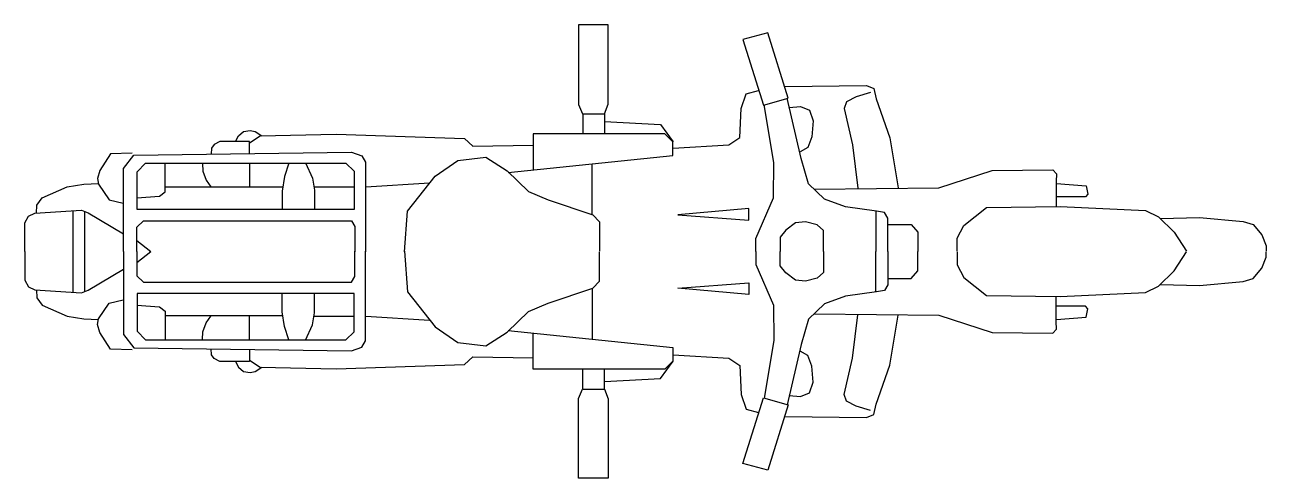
# Model space of a CAD drawing. Extents: x 400 to 3088, y 518 to 2674.
# Drawn here: x 401 to 2184, y 2022 to 2674 of the extents above; entities that cross this region are included whole.
import ezdxf

# ---------------------------------------------------------------- set-up
doc = ezdxf.new("R2010")
doc.units = 0
doc.header["$MEASUREMENT"] = 0
doc.layers.get('0').update_dxf_attribs({"linetype": 'CONTINUOUS'})

msp = doc.modelspace()

# ---------------------------------------------------------------- linework, layer by layer
at = {"color": 7, "linetype": 'CONTINUOUS'}
for p, q in [((1239.0205, 2673.988), (1196.1255, 2673.988)), ((1196.1255, 2673.988), (1196.1255, 2559.378)), ((1239.0205, 2559.8993), (1239.0205, 2673.988)), ((1468.2397, 2662.594), (1432.494, 2653.0617)), ((1497.4322, 2568.4632), (1468.2397, 2662.594)), ((1432.494, 2653.0617), (1462.2822, 2558.3354)), ((1492.6659, 2585.1447), (1610.329, 2586.6342)), ((1610.329, 2586.6342), (1620.457, 2582.4639)), ((1429.8133, 2553.7183), (1437.2602, 2574.7189)), ((1437.2602, 2574.7189), (1454.8353, 2579.485)), ((1462.2822, 2558.3354), (1497.4322, 2568.4632)), ((1516.1988, 2481.6309), (1495.9428, 2568.4632)), ((1595.1367, 2570.3995), (1581.1361, 2563.2503)), ((1615.6905, 2576.6552), (1595.1367, 2570.3995)), ((1620.457, 2582.4639), (1624.0316, 2567.5697)), ((1196.1255, 2559.378), (1202.0832, 2546.1967)), ((1233.6586, 2546.1967), (1239.0205, 2559.8993)), ((1428.0261, 2512.0148), (1429.8133, 2553.7183)), ((1476.8787, 2476.12), (1463.1763, 2558.7822)), ((1499.2187, 2554.9098), (1515.3043, 2556.6969)), ((1515.3043, 2556.6969), (1528.4111, 2551.3352)), ((1528.4111, 2551.3352), (1533.4751, 2535.8455)), ((1581.1361, 2563.2503), (1578.1574, 2553.7183)), ((1578.1574, 2553.7183), (1590.0725, 2501.291)), ((1624.0316, 2567.5697), (1643.6919, 2511.568)), ((1202.0832, 2546.1967), (1233.6586, 2546.1967)), ((1202.3811, 2545.6011), (1202.3811, 2517.0043)), ((1233.5098, 2546.1967), (1233.5098, 2517.1533)), ((1233.6586, 2535.1005), (1313.9377, 2530.6326)), ((1533.4751, 2535.8455), (1531.3899, 2512.9083)), ((707.74959, 2514.4725), (715.19657, 2520.7277)), ((715.19657, 2520.7277), (724.43096, 2522.0682)), ((724.43096, 2522.0682), (731.878, 2520.5787)), ((731.878, 2520.5787), (741.26128, 2514.6212)), ((739.0271, 2514.3976), (848.05184, 2516.9299)), ((848.05184, 2516.9299), (1032.7384, 2510.3765)), ((1320.3426, 2517.1533), (1131.1876, 2517.1533)), ((1131.1876, 2517.1533), (1131.1876, 2465.1728)), ((1313.9377, 2530.6326), (1332.4063, 2505.9081)), ((1331.662, 2505.8337), (1320.3426, 2517.1533)), ((673.04653, 2501.8867), (669.17399, 2496.5248)), ((681.08928, 2506.0571), (673.04653, 2501.8867)), ((723.38848, 2506.0571), (681.08928, 2506.0571)), ((703.57922, 2506.1315), (707.74959, 2514.4725)), ((723.38848, 2489.0779), (723.38848, 2506.0571)), ((723.53731, 2504.4186), (739.0271, 2514.3976)), ((1032.7384, 2510.3765), (1044.6536, 2499.3547)), ((1044.6536, 2499.3547), (1131.3371, 2500.9932)), ((1331.662, 2486.1736), (1331.662, 2505.8337)), ((1332.1082, 2496.5248), (1412.5362, 2501.291)), ((1412.5362, 2501.291), (1428.0261, 2512.0148)), ((1526.028, 2497.4186), (1515.0064, 2491.4609)), ((1531.3899, 2512.9083), (1526.028, 2497.4186)), ((1590.0725, 2501.291), (1597.5197, 2439.3318)), ((1643.6919, 2511.568), (1655.6071, 2439.4806)), ((524.10624, 2488.3331), (508.61646, 2464.8004)), ((554.78809, 2489.5246), (524.10624, 2488.3331)), ((542.57486, 2467.3325), (557.46899, 2486.397)), ((557.46899, 2486.397), (870.24474, 2490.8652)), ((669.17399, 2496.5248), (668.57822, 2487.8861)), ((870.24474, 2490.8652), (885.13875, 2485.5035)), ((885.13875, 2485.5035), (890.50066, 2476.5668)), ((1022.7589, 2478.8754), (1063.2708, 2483.6416)), ((1063.2708, 2483.6416), (1093.6548, 2463.9815)), ((1095.442, 2461.7472), (1331.662, 2486.1736)), ((1526.9226, 2445.2893), (1516.1988, 2481.6309)), ((508.61646, 2464.8004), (505.33974, 2453.1831)), ((542.57486, 2348.1799), (542.57486, 2467.3325)), ((562.23491, 2462.5663), (574.1502, 2475.0774)), ((562.23491, 2408.9477), (562.23491, 2462.5663)), ((574.1502, 2475.0774), (861.90395, 2475.0774)), ((602.44892, 2433.8207), (602.44892, 2474.9284)), ((656.06727, 2474.4817), (656.36511, 2463.4599)), ((656.36511, 2463.4599), (661.42907, 2450.651)), ((723.38848, 2475.0774), (723.38848, 2440.8209)), ((780.28423, 2475.2262), (773.73084, 2456.1619)), ((804.11481, 2475.8222), (814.24279, 2453.4808)), ((861.90395, 2475.0774), (873.81913, 2463.7581)), ((873.81913, 2463.7581), (873.81913, 2408.352)), ((890.50066, 2476.5668), (890.50066, 2347.8817)), ((990.58773, 2456.2365), (1022.7589, 2478.8754)), ((1093.6548, 2463.9815), (1124.6344, 2434.1931)), ((1215.7858, 2400.9794), (1215.7858, 2473.9603)), ((1476.283, 2425.1824), (1476.8787, 2476.12)), ((1713.9912, 2439.7786), (1790.8448, 2464.8004)), ((1790.8448, 2464.8004), (1877.8263, 2465.6944)), ((1877.8263, 2465.6944), (1883.188, 2459.7365)), ((461.55128, 2440.9699), (485.3818, 2445.1403)), ((485.3818, 2445.1403), (506.53138, 2445.7361)), ((505.33974, 2453.1831), (506.82915, 2444.8425)), ((506.82915, 2444.8425), (522.02111, 2422.2034)), ((661.42907, 2450.651), (667.98246, 2441.1189)), ((773.73084, 2456.1619), (770.75206, 2434.7145)), ((814.24279, 2453.4808), (817.22163, 2436.5016)), ((890.64871, 2441.2677), (982.09842, 2446.6296)), ((950.67155, 2406.1923), (990.58773, 2456.2365)), ((1549.5615, 2423.2461), (1526.9226, 2445.2893)), ((1883.188, 2459.7365), (1882.5923, 2449.0129)), ((1882.5923, 2449.0129), (1882.5923, 2413.2671)), ((1882.8886, 2445.8853), (1925.4856, 2442.6082)), ((425.80544, 2425.4802), (461.55128, 2440.9699)), ((561.63909, 2425.1824), (594.40612, 2427.8633)), ((594.40612, 2427.8633), (602.44892, 2433.8207)), ((771.6454, 2440.6722), (603.04438, 2440.6722)), ((770.75206, 2434.7145), (770.75206, 2408.5009)), ((816.02962, 2441.2677), (873.52082, 2441.2677)), ((817.22163, 2436.5016), (817.22163, 2408.5009)), ((1124.6344, 2434.1931), (1152.6354, 2422.278)), ((1534.9644, 2437.6933), (1713.9912, 2439.7786)), ((1924.5921, 2426.523), (1882.293, 2426.523)), ((1928.1667, 2430.6931), (1924.5921, 2426.523)), ((1925.4856, 2442.6082), (1928.1667, 2430.6931)), ((417.46476, 2403.437), (418.06052, 2414.7564)), ((418.06052, 2414.7564), (425.80544, 2425.4802)), ((522.02111, 2422.2034), (541.9792, 2417.735)), ((562.23491, 2408.352), (562.23491, 2408.9477)), ((873.81913, 2408.352), (562.23491, 2408.352)), ((1152.6354, 2422.278), (1216.9777, 2400.8306)), ((1440.8351, 2409.9903), (1338.9596, 2401.054)), ((1440.8351, 2393.309), (1440.8351, 2410.1393)), ((1440.8351, 2410.1393), (1440.8351, 2409.9903)), ((1451.261, 2366.7975), (1476.283, 2425.1824)), ((1579.9456, 2412.5223), (1549.5615, 2423.2461)), ((1624.6278, 2405.9689), (1579.9456, 2412.5223)), ((1749.7371, 2385.713), (1782.504, 2411.3308)), ((1782.504, 2411.3308), (1888.5499, 2412.6713)), ((1888.5499, 2412.6713), (2010.9791, 2406.8624)), ((400.78359, 2389.2876), (405.84759, 2399.1177)), ((405.84759, 2399.1177), (415.37978, 2403.2878)), ((415.37978, 2403.2878), (482.40318, 2407.4582)), ((469.59424, 2406.4157), (469.59424, 2289.9046)), ((482.40318, 2407.4582), (491.9354, 2403.5858)), ((487.16926, 2290.5006), (487.16926, 2405.8197)), ((491.9354, 2403.5858), (542.57533, 2373.4997)), ((561.6392, 2383.3297), (571.17142, 2392.2662)), ((571.17142, 2392.2662), (870.24468, 2392.2662)), ((870.24468, 2392.2662), (875.01072, 2384.2235)), ((946.20341, 2347.8075), (950.67155, 2406.1923)), ((1216.9777, 2400.8306), (1226.51, 2390.7023)), ((1226.51, 2390.7023), (1226.51, 2348.4033)), ((1338.9596, 2401.054), (1440.8351, 2393.309)), ((1522.4541, 2390.9259), (1507.858, 2389.1386)), ((1539.4334, 2386.4578), (1522.4541, 2390.9259)), ((1623.7339, 2406.2669), (1623.7339, 2348.1799)), ((1635.9472, 2404.1816), (1624.6278, 2405.9689)), ((1640.7134, 2395.8411), (1635.9472, 2404.1816)), ((1640.7134, 2348.1799), (1640.7134, 2395.8411)), ((2010.9791, 2406.8624), (2029.4479, 2398.2241)), ((2029.4479, 2398.2241), (2052.3846, 2376.181)), ((2032.7245, 2395.3943), (2088.4282, 2397.0324)), ((2088.4282, 2397.0324), (2151.2811, 2391.3727)), ((2151.2811, 2391.3727), (2165.5795, 2386.9046)), ((400.78359, 2348.1799), (400.78359, 2389.2876)), ((561.6392, 2348.1799), (561.6392, 2383.3297)), ((875.01072, 2384.2235), (875.01072, 2347.8821)), ((1494.1553, 2378.7128), (1486.1127, 2368.8828)), ((1507.858, 2389.1386), (1494.1553, 2378.7128)), ((1548.3698, 2378.415), (1539.4334, 2386.4578)), ((1548.3698, 2348.0309), (1548.3698, 2378.415)), ((1640.7132, 2386.9046), (1674.0759, 2386.9046)), ((1674.0759, 2386.9046), (1683.906, 2375.883)), ((1683.906, 2375.883), (1683.906, 2348.1799)), ((1740.5028, 2367.5422), (1749.7371, 2385.713)), ((2052.3846, 2376.181), (2069.6619, 2348.4777)), ((2165.5795, 2386.9046), (2178.0908, 2372.0104)), ((561.6383, 2363.893), (582.04322, 2348.1055)), ((1451.261, 2348.0309), (1451.261, 2366.7975)), ((1486.1127, 2368.8828), (1486.1127, 2348.3289)), ((1740.5028, 2348.4777), (1740.5028, 2367.5422)), ((2178.0908, 2372.0104), (2184.3461, 2356.5204)), ((2184.3461, 2356.5204), (2184.3461, 2348.4777)), ((400.78359, 2348.1404), (400.78359, 2307.0327)), ((542.57486, 2348.1404), (542.57486, 2228.9878)), ((561.6383, 2332.4273), (582.04322, 2348.2148)), ((561.6392, 2348.1404), (561.6392, 2312.9906)), ((875.01072, 2312.0968), (875.01072, 2348.4382)), ((890.50066, 2219.7535), (890.50066, 2348.4386)), ((946.20341, 2348.5128), (950.67155, 2290.128)), ((1226.5101, 2305.618), (1226.5101, 2347.917)), ((1451.2611, 2348.2894), (1451.2611, 2329.5228)), ((1486.1128, 2327.4375), (1486.1128, 2347.9914)), ((1548.3699, 2348.2894), (1548.3699, 2317.9053)), ((1623.7339, 2290.0534), (1623.7339, 2348.1404)), ((1640.7134, 2348.1404), (1640.7134, 2300.4792)), ((1683.906, 2320.4373), (1683.906, 2348.1404)), ((1740.5028, 2347.8426), (1740.5028, 2328.7781)), ((2052.3846, 2320.1393), (2069.6619, 2347.8426)), ((2178.0908, 2324.3099), (2184.3461, 2339.7999)), ((2184.3461, 2339.7999), (2184.3461, 2347.8426)), ((491.9354, 2292.7345), (542.57533, 2322.8206)), ((1451.2611, 2329.5228), (1476.2831, 2271.1379)), ((1494.1553, 2317.6075), (1486.1128, 2327.4375)), ((1674.0759, 2309.4157), (1683.906, 2320.4373)), ((1740.5028, 2328.7781), (1749.7371, 2310.6073)), ((2029.4479, 2298.0962), (2052.3846, 2320.1393)), ((2165.5795, 2309.4157), (2178.0908, 2324.3099)), ((400.78359, 2307.0327), (405.84759, 2297.2026)), ((561.6392, 2312.9906), (571.17142, 2304.0541)), ((571.17142, 2304.0541), (870.24468, 2304.0541)), ((870.24468, 2304.0541), (875.01072, 2312.0968)), ((1216.9778, 2295.4897), (1226.5101, 2305.618)), ((1338.9596, 2295.2663), (1440.8351, 2303.0113)), ((1440.8351, 2303.0113), (1440.8351, 2286.181)), ((1507.858, 2307.1817), (1494.1553, 2317.6075)), ((1522.4541, 2305.3944), (1507.858, 2307.1817)), ((1539.4334, 2309.8625), (1522.4541, 2305.3944)), ((1548.3699, 2317.9053), (1539.4334, 2309.8625)), ((1640.7132, 2309.4157), (1674.0759, 2309.4157)), ((1749.7371, 2310.6073), (1782.504, 2284.9895)), ((2032.7245, 2300.926), (2088.4282, 2299.2879)), ((2088.4282, 2299.2879), (2151.2811, 2304.9476)), ((2151.2811, 2304.9476), (2165.5795, 2309.4157)), ((405.84759, 2297.2026), (415.37978, 2293.0325)), ((415.37978, 2293.0325), (482.40318, 2288.8621)), ((417.46476, 2292.8833), (418.06052, 2281.5639)), ((482.40318, 2288.8621), (491.9354, 2292.7345)), ((873.81913, 2287.9683), (562.23491, 2287.9683)), ((562.23491, 2287.9683), (562.23491, 2287.3726)), ((562.23491, 2287.3726), (562.23491, 2233.754)), ((770.75206, 2261.6058), (770.75206, 2287.8194)), ((817.22163, 2259.8187), (817.22163, 2287.8194)), ((873.81913, 2232.5622), (873.81913, 2287.9683)), ((950.67155, 2290.128), (990.58773, 2240.0838)), ((1152.6354, 2274.0423), (1216.9778, 2295.4897)), ((1215.7858, 2295.3409), (1215.7858, 2222.36)), ((1440.8351, 2286.33), (1338.9596, 2295.2663)), ((1440.8351, 2286.181), (1440.8351, 2286.33)), ((1579.9456, 2283.798), (1549.5616, 2273.0742)), ((1624.6279, 2290.3514), (1579.9456, 2283.798)), ((1635.9472, 2292.1387), (1624.6279, 2290.3514)), ((1640.7134, 2300.4792), (1635.9472, 2292.1387)), ((1782.504, 2284.9895), (1888.5499, 2283.649)), ((1882.5923, 2247.3074), (1882.5923, 2283.0532)), ((1888.5499, 2283.649), (2010.9791, 2289.4579)), ((2010.9791, 2289.4579), (2029.4479, 2298.0962)), ((418.06052, 2281.5639), (425.80544, 2270.8401)), ((425.80544, 2270.8401), (461.55128, 2255.3504)), ((506.82915, 2251.4778), (522.02111, 2274.1169)), ((522.02111, 2274.1169), (541.9792, 2278.5853)), ((561.63909, 2271.1379), (594.40612, 2268.457)), ((594.40612, 2268.457), (602.44892, 2262.4996)), ((1124.6344, 2262.1272), (1152.6354, 2274.0423)), ((1476.2831, 2271.1379), (1476.8787, 2220.2003)), ((1549.5616, 2273.0742), (1526.9227, 2251.031)), ((1924.5921, 2269.7973), (1882.293, 2269.7973)), ((1928.1667, 2265.6272), (1924.5921, 2269.7973)), ((1925.4856, 2253.7121), (1928.1667, 2265.6272)), ((461.55128, 2255.3504), (485.3818, 2251.18)), ((485.3818, 2251.18), (506.53138, 2250.5842)), ((505.33974, 2243.1372), (506.82915, 2251.4778)), ((602.44892, 2262.4996), (602.44892, 2221.3919)), ((771.6454, 2255.6481), (603.04438, 2255.6481)), ((661.42907, 2245.6693), (667.98246, 2255.2014)), ((723.38848, 2221.2429), (723.38848, 2255.4994)), ((773.73084, 2240.1584), (770.75206, 2261.6058)), ((814.24279, 2242.8395), (817.22163, 2259.8187)), ((816.02962, 2255.0526), (873.52082, 2255.0526)), ((890.64871, 2255.0526), (982.09842, 2249.6907)), ((1093.6548, 2232.3388), (1124.6344, 2262.1272)), ((1526.9227, 2251.031), (1516.1989, 2214.6894)), ((1534.9644, 2258.627), (1713.9912, 2256.5417)), ((1590.0725, 2195.0293), (1597.5197, 2256.9885)), ((1643.692, 2184.7523), (1655.6071, 2256.8397)), ((1713.9912, 2256.5417), (1790.8448, 2231.5199)), ((1883.188, 2236.5838), (1882.5923, 2247.3074)), ((1882.8886, 2250.435), (1925.4856, 2253.7121)), ((508.61646, 2231.5199), (505.33974, 2243.1372)), ((524.10624, 2207.9872), (508.61646, 2231.5199)), ((562.23491, 2233.754), (574.1502, 2221.2429)), ((656.06727, 2221.8386), (656.36511, 2232.8604)), ((656.36511, 2232.8604), (661.42907, 2245.6693)), ((780.28423, 2221.0941), (773.73084, 2240.1584)), ((804.11481, 2220.4981), (814.24279, 2242.8395)), ((861.90395, 2221.2429), (873.81913, 2232.5622)), ((990.58773, 2240.0838), (1022.7589, 2217.4449)), ((1063.2708, 2212.6787), (1093.6548, 2232.3388)), ((1095.442, 2234.5731), (1331.662, 2210.1467)), ((1131.1876, 2179.167), (1131.1876, 2231.1475)), ((1790.8448, 2231.5199), (1877.8263, 2230.6259)), ((1877.8263, 2230.6259), (1883.188, 2236.5838)), ((542.57486, 2228.9878), (557.46899, 2209.9233)), ((574.1502, 2221.2429), (861.90395, 2221.2429)), ((885.13875, 2210.8168), (890.50066, 2219.7535)), ((1022.7589, 2217.4449), (1063.2708, 2212.6787)), ((1476.8787, 2220.2003), (1463.1763, 2137.5381)), ((1516.1989, 2214.6894), (1495.9428, 2127.8571)), ((554.78809, 2206.7957), (524.10624, 2207.9872)), ((557.46899, 2209.9233), (870.24474, 2205.4551)), ((669.17399, 2199.7955), (668.57822, 2208.4342)), ((673.04653, 2194.4336), (669.17399, 2199.7955)), ((681.08928, 2190.2632), (673.04653, 2194.4336)), ((723.38848, 2207.2424), (723.38848, 2190.2632)), ((870.24474, 2205.4551), (885.13875, 2210.8168)), ((1032.7384, 2185.9438), (1044.6536, 2196.9656)), ((1044.6536, 2196.9656), (1131.3371, 2195.3271)), ((1331.662, 2210.1467), (1331.662, 2190.4866)), ((1332.1082, 2199.7955), (1412.5363, 2195.0293)), ((1412.5363, 2195.0293), (1428.0262, 2184.3055)), ((1526.0281, 2198.9017), (1515.0065, 2204.8594)), ((1531.39, 2183.412), (1526.0281, 2198.9017)), ((1578.1574, 2142.602), (1590.0725, 2195.0293)), ((723.38848, 2190.2632), (681.08928, 2190.2632)), ((703.57922, 2190.1888), (707.74959, 2181.8478)), ((707.74959, 2181.8478), (715.19657, 2175.5926)), ((723.53731, 2191.9017), (739.0271, 2181.9227)), ((731.878, 2175.7416), (741.26128, 2181.6991)), ((739.0271, 2181.9227), (848.05184, 2179.3904)), ((848.05184, 2179.3904), (1032.7384, 2185.9438)), ((1320.3426, 2179.167), (1131.1876, 2179.167)), ((1202.3812, 2150.7192), (1202.3812, 2179.316)), ((1233.5099, 2150.1236), (1233.5099, 2179.167)), ((1313.9378, 2165.6877), (1332.4063, 2190.4122)), ((1331.662, 2190.4866), (1320.3426, 2179.167)), ((1428.0262, 2184.3055), (1429.8133, 2142.602)), ((1533.4751, 2160.4748), (1531.39, 2183.412)), ((1624.0317, 2128.7506), (1643.692, 2184.7523)), ((715.19657, 2175.5926), (724.43096, 2174.2521)), ((724.43096, 2174.2521), (731.878, 2175.7416)), ((1233.6586, 2161.2198), (1313.9378, 2165.6877)), ((1528.4112, 2144.9851), (1533.4751, 2160.4748)), ((1196.1255, 2136.9423), (1202.0832, 2150.1236)), ((1202.0832, 2150.1236), (1233.6586, 2150.1236)), ((1233.6586, 2150.1236), (1239.0205, 2136.421)), ((1429.8133, 2142.602), (1437.2603, 2121.6014)), ((1499.2188, 2141.4105), (1515.3043, 2139.6234)), ((1515.3043, 2139.6234), (1528.4112, 2144.9851)), ((1581.1363, 2133.07), (1578.1574, 2142.602)), ((1196.1255, 2022.3323), (1196.1255, 2136.9423)), ((1239.0205, 2136.421), (1239.0205, 2022.3323)), ((1432.494, 2043.2586), (1462.2823, 2137.9849)), ((1462.2823, 2137.9849), (1497.4323, 2127.8571)), ((1497.4323, 2127.8571), (1468.2398, 2033.7263)), ((1595.1367, 2125.9208), (1581.1363, 2133.07)), ((1615.6905, 2119.6651), (1595.1367, 2125.9208)), ((1620.4571, 2113.8564), (1624.0317, 2128.7506)), ((1437.2603, 2121.6014), (1454.8353, 2116.8353)), ((1492.666, 2111.1756), (1610.329, 2109.6861)), ((1610.329, 2109.6861), (1620.4571, 2113.8564)), ((1468.2398, 2033.7263), (1432.494, 2043.2586)), ((1239.0205, 2022.3323), (1196.1255, 2022.3323))]:
    msp.add_line(p, q, dxfattribs=at)

doc.saveas('drawing.dxf')
